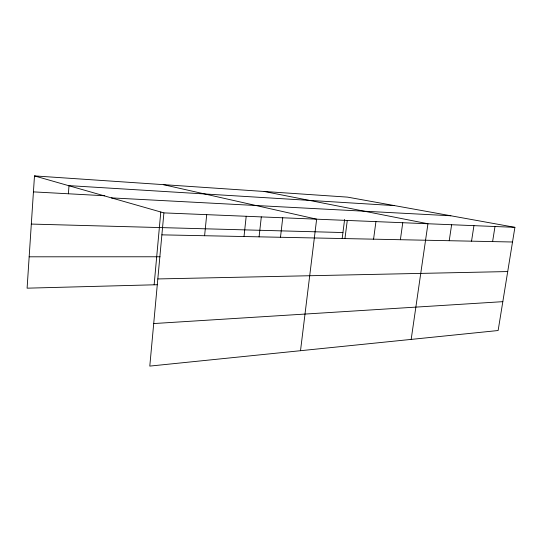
<?xml version="1.0" encoding="UTF-8"?>
<svg xmlns="http://www.w3.org/2000/svg" width="542" height="542" viewBox="0 0 542 542"><rect width="100%" height="100%" fill="white"/><g stroke="black" fill="none" stroke-linecap="round" stroke-linejoin="round"><path stroke-width="0.81" d="M34.485 175.906L163.901 212.891L149.795 366.094L498.132 330.525L514.9 227.335L347.483 197.119L34.485 175.906L27.1 288.175L157.492 284.719M68.407 193.779L68.997 185.621M154.131 284.807L160.791 211.976M204.598 235.729L206.712 214.652M244.008 236.529L246.203 216.278M259.083 236.901L261.312 216.888M280.485 237.274L282.741 217.782M300.512 350.708L316.643 219.178L163.284 184.639M342.192 238.378L344.617 219.476M344.949 238.588L347.286 220.438M373.573 239.171L375.931 221.617M400.382 239.713L402.76 222.721M411.175 339.407L427.943 223.758L264.15 191.475M449.23 240.709L451.622 224.734M471.54 241.163L473.938 225.648M492.603 241.597L494.995 226.515M153.711 323.554L502.827 301.664M157.817 278.94L507.712 271.562M29.16 256.806L160.059 256.772M161.875 234.855L512.515 242.003M31.314 224.07L342.944 232.545M163.901 212.891L514.9 227.335M111.381 197.884L450.842 215.777M33.435 191.882L104.748 195.757M68.407 185.601L394.576 205.621"/></g></svg>
